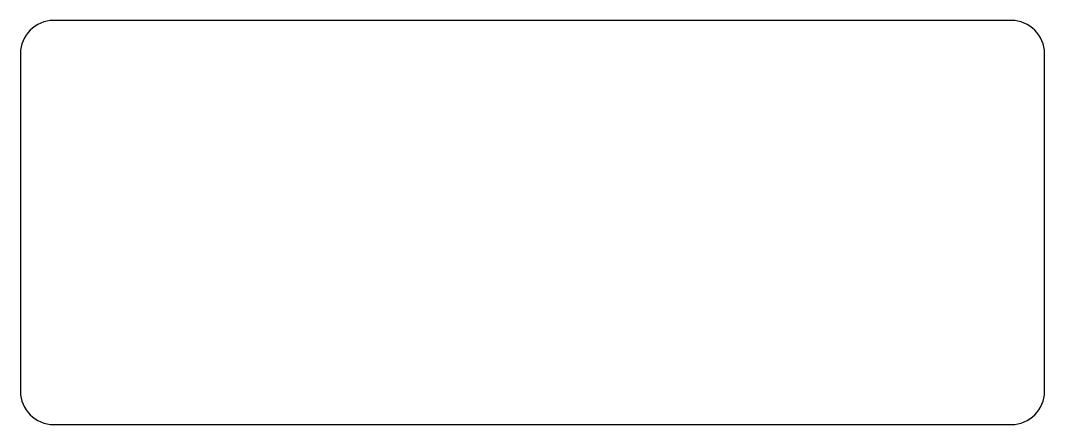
# Model space of a CAD drawing. Header units: millimetres. Extents: x 0 to 185, y -73 to 0.
import ezdxf

# ---------------------------------------------------------------- set-up
doc = ezdxf.new("R2010")
doc.units = ezdxf.units.MM
doc.layers.get('0').update_dxf_attribs({"linetype": 'CONTINUOUS'})

msp = doc.modelspace()

# ---------------------------------------------------------------- linework, layer by layer
msp.add_lwpolyline([(178.8996, 0), (6, 0, 0.41421356), (0, -6), (0, -66.9842, 0.41421356), (6, -72.9842), (178.8996, -72.9842, 0.41421356), (184.8996, -66.9842), (184.8996, -6, 0.41421356)], format="xyb", close=True)

doc.saveas('drawing.dxf')
